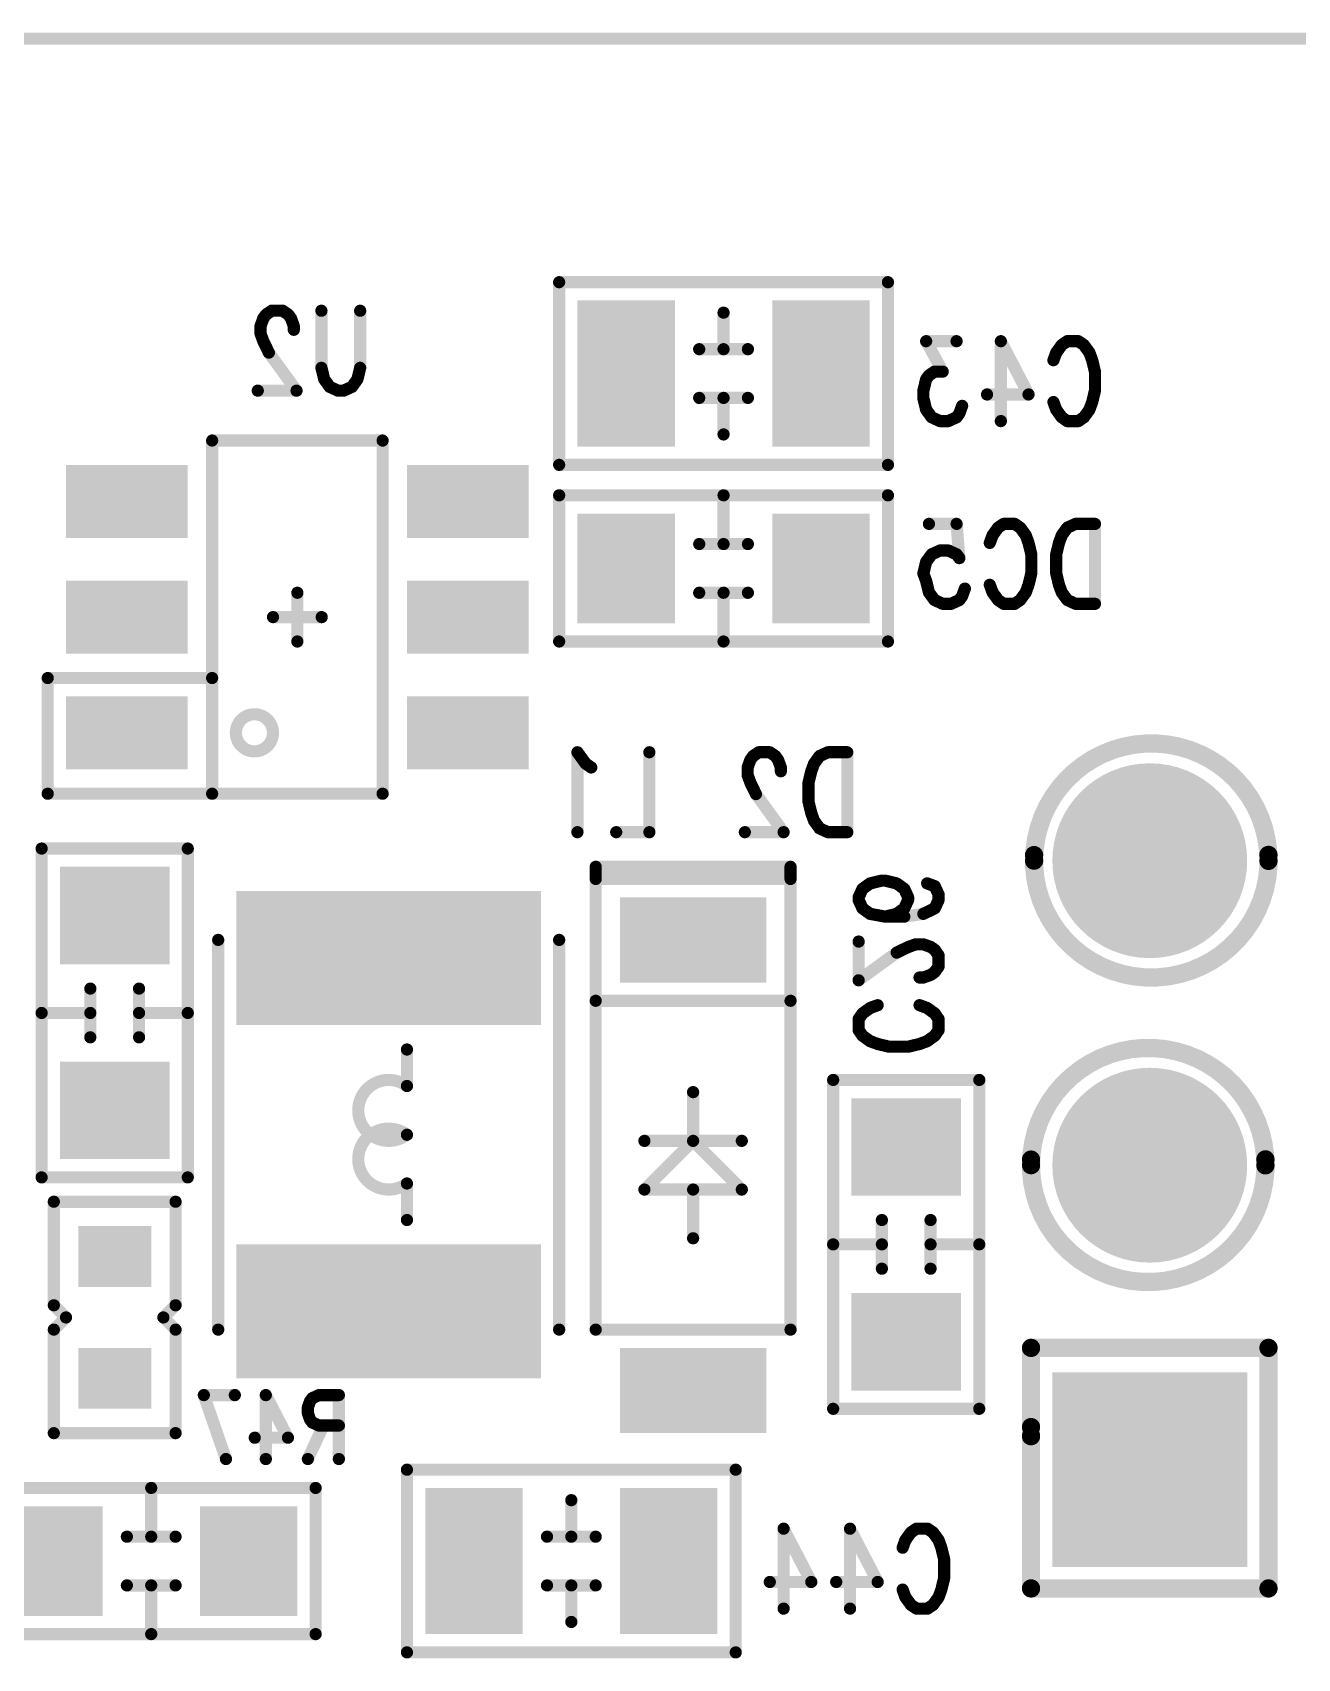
# Model space of a CAD drawing. Extents: x 100 to 126.1, y 98.7 to 170.
# Drawn here: x 109.83 to 120.21, y 156.7 to 170.05 of the extents above; entities that cross this region are included whole.
import ezdxf

# ---------------------------------------------------------------- set-up
doc = ezdxf.new("R2010")
doc.units = 0
doc.layers.get('0').update_dxf_attribs({"linetype": 'CONTINUOUS'})
doc.layers.add('MASK-BOTTOM_PHO', color=5, linetype='CONTINUOUS')
doc.layers.add('SILK-BOTTOM_PHO', color=14, linetype='CONTINUOUS')

# ---------------------------------------------------------------- blocks, each defined once
blk = doc.blocks.new('SQUARE_28')
blk.add_solid([(0.799972, 0.799972), (0.799972, -0.799972), (-0.799972, 0.799972), (-0.799972, -0.799972)])
blk = doc.blocks.new('ROUND_49')
at = {"const_width": 0.799972}
blk.add_lwpolyline([(-0.399986, 0, 1), (0.399986, 0, 1)], format="xyb", close=True, dxfattribs=at)
blk = doc.blocks.new('SQUARE_10')
blk.add_solid([(0.350012, 0.350012), (0.350012, -0.350012), (-0.350012, 0.350012), (-0.350012, -0.350012)])
blk = doc.blocks.new('SQUARE_16')
blk.add_solid([(0.250062, 0.250062), (0.250062, -0.250062), (-0.250062, 0.250062), (-0.250062, -0.250062)])
blk = doc.blocks.new('SQUARE_122')
blk.add_solid([(0.299974, 0.299974), (0.299974, -0.299974), (-0.299974, 0.299974), (-0.299974, -0.299974)])
blk = doc.blocks.new('SQUARE_152')
blk.add_solid([(0.550036, 0.550036), (0.550036, -0.550036), (-0.550036, 0.550036), (-0.550036, -0.550036)])
blk = doc.blocks.new('SQUARE_161')
blk.add_solid([(0.40005, 0.40005), (0.40005, -0.40005), (-0.40005, 0.40005), (-0.40005, -0.40005)])
blk = doc.blocks.new('ROUND_1')
at = {"const_width": 0.050038}
blk.add_lwpolyline([(-0.025018, 0, 1), (0.025018, 0, 1)], format="xyb", close=True, dxfattribs=at)
blk = doc.blocks.new('ROUND_61')
at = {"const_width": 0.075056}
blk.add_lwpolyline([(-0.037528, 0, 1), (0.037528, 0, 1)], format="xyb", close=True, dxfattribs=at)

msp = doc.modelspace()

# ---------------------------------------------------------------- linework, layer by layer
at = {"layer": 'MASK-BOTTOM_PHO'}
for points, const_width in [([(124.000006, 169.999914), (102.00005, 169.999914)], 0.100076), ([(114.70005, 167.450008), (114.70005, 167.049958)], 0.8001), ([(116.299996, 167.450008), (116.299996, 167.049958)], 0.8001), ([(110.400084, 166.200074), (110.79988, 166.200074)], 0.599948), ([(113.199926, 166.200074), (113.599976, 166.200074)], 0.599948), ([(114.70005, 165.699948), (114.70005, 165.600126)], 0.8001), ([(116.299996, 165.699948), (116.299996, 165.600126)], 0.8001), ([(110.400084, 165.250114), (110.79988, 165.250114)], 0.599948), ([(113.199926, 165.250114), (113.599976, 165.250114)], 0.599948), ([(110.400084, 164.2999), (110.79988, 164.2999)], 0.599948), ([(113.199926, 164.2999), (113.599976, 164.2999)], 0.599948), ([(110.450122, 162.80003), (110.549944, 162.80003)], 0.8001), ([(113.450116, 162.450018), (112.050068, 162.450018)], 1.100072), ([(115.000024, 162.599878), (115.499896, 162.599878)], 0.700024), ([(110.450122, 161.200084), (110.549944, 161.200084)], 0.8001), ([(117.050058, 160.90011), (116.949982, 160.90011)], 0.8001), ([(110.549944, 159.999934), (110.450122, 159.999934)], 0.500124), ([(113.450116, 159.5501), (112.050068, 159.5501)], 1.100072), ([(117.050058, 159.29991), (116.949982, 159.29991)], 0.8001), ([(110.549944, 158.999936), (110.450122, 158.999936)], 0.500124), ([(115.000024, 158.900114), (115.499896, 158.900114)], 0.700024), ([(113.450116, 157.699964), (113.450116, 157.299914)], 0.8001), ([(115.050062, 157.699964), (115.050062, 157.299914)], 0.8001), ([(110.000034, 157.450028), (110.000034, 157.550104)], 0.8001), ([(111.59998, 157.450028), (111.59998, 157.550104)], 0.8001)]:
    msp.add_lwpolyline(points, dxfattribs=dict(at, const_width=const_width))
at = {"layer": 'SILK-BOTTOM_PHO'}
for points, const_width in [([(124.000006, 169.999914), (102.00005, 169.999914)], 0.100076), ([(116.849906, 167.999918), (114.149886, 167.999918)], 0.100076), ([(114.149886, 167.999918), (114.149886, 166.500048)], 0.100076), ([(116.849906, 166.500048), (116.849906, 167.999918)], 0.100076), ([(111.788702, 167.76573), (111.743236, 167.734488)], 0.100076), ([(111.879634, 167.76573), (111.788702, 167.76573)], 0.100076), ([(111.9251, 167.734488), (111.879634, 167.76573)], 0.100076), ([(112.197642, 167.296846), (112.197642, 167.76573)], 0.100076), ([(112.515904, 167.76573), (112.515904, 167.296846)], 0.100076), ([(111.720376, 167.703246), (111.69777, 167.640508)], 0.100076), ([(111.69777, 167.640508), (111.69777, 167.578024)], 0.100076), ([(111.743236, 167.734488), (111.720376, 167.703246)], 0.100076), ([(111.947706, 167.703246), (111.9251, 167.734488)], 0.100076), ([(111.970566, 167.640508), (111.947706, 167.703246)], 0.100076), ([(111.970566, 167.609266), (111.970566, 167.640508)], 0.100076), ([(115.499896, 167.450008), (115.499896, 167.749982)], 0.100076), ([(111.69777, 167.578024), (111.720376, 167.51554)], 0.100076), ([(111.720376, 167.51554), (111.765842, 167.421814)], 0.100076), ([(117.413532, 167.51554), (117.163596, 167.51554)], 0.100076), ([(117.163596, 167.51554), (117.299994, 167.265604)], 0.100076), ([(117.77726, 167.51554), (118.00459, 167.078152)], 0.100076), ([(117.77726, 167.51554), (117.77726, 166.859458)], 0.100076), ([(118.277386, 167.484298), (118.322852, 167.51554)], 0.100076), ([(118.322852, 167.51554), (118.41353, 167.51554)], 0.100076), ([(118.41353, 167.51554), (118.458996, 167.484298)], 0.100076), ([(111.765842, 167.421814), (111.993172, 167.109394)], 0.100076), ([(115.299998, 167.450008), (115.700048, 167.450008)], 0.100076), ([(118.20906, 167.35933), (118.23192, 167.421814)], 0.100076), ([(118.23192, 167.421814), (118.277386, 167.484298)], 0.100076), ([(118.458996, 167.484298), (118.504462, 167.421814)], 0.100076), ([(118.504462, 167.421814), (118.527322, 167.35933)], 0.100076), ([(118.527322, 167.35933), (118.549928, 167.265604)], 0.100076), ([(112.220502, 167.20312), (112.197642, 167.296846)], 0.100076), ([(112.515904, 167.296846), (112.493298, 167.20312)], 0.100076), ([(117.186456, 167.234362), (117.163596, 167.20312)], 0.100076), ([(117.231922, 167.265604), (117.186456, 167.234362)], 0.100076), ([(117.299994, 167.265604), (117.231922, 167.265604)], 0.100076), ([(118.549928, 167.265604), (118.549928, 167.109394)], 0.100076), ([(111.993172, 167.109394), (111.67491, 167.109394)], 0.100076), ([(112.265968, 167.140636), (112.220502, 167.20312)], 0.100076), ([(112.33404, 167.109394), (112.265968, 167.140636)], 0.100076), ([(112.379506, 167.109394), (112.33404, 167.109394)], 0.100076), ([(112.447832, 167.140636), (112.379506, 167.109394)], 0.100076), ([(112.493298, 167.20312), (112.447832, 167.140636)], 0.100076), ([(117.163596, 167.20312), (117.14099, 167.109394)], 0.100076), ([(117.14099, 167.109394), (117.14099, 167.04691)], 0.100076), ([(118.549928, 167.109394), (118.527322, 167.015668)], 0.100076), ([(115.299998, 167.049958), (115.700048, 167.049958)], 0.100076), ([(115.499896, 167.049958), (115.499896, 166.749984)], 0.100076), ([(117.14099, 167.04691), (117.163596, 166.953184)], 0.100076), ([(117.436392, 166.921942), (117.458998, 166.984426)], 0.100076), ([(118.00459, 167.078152), (117.663722, 167.078152)], 0.100076), ([(118.23192, 166.953184), (118.20906, 167.015668)], 0.100076), ([(118.527322, 167.015668), (118.504462, 166.953184)], 0.100076), ([(117.163596, 166.953184), (117.209062, 166.8907)], 0.100076), ([(117.209062, 166.8907), (117.277388, 166.859458)], 0.100076), ([(117.277388, 166.859458), (117.34546, 166.859458)], 0.100076), ([(117.34546, 166.859458), (117.413532, 166.8907)], 0.100076), ([(117.413532, 166.8907), (117.436392, 166.921942)], 0.100076), ([(118.277386, 166.8907), (118.23192, 166.953184)], 0.100076), ([(118.322852, 166.859458), (118.277386, 166.8907)], 0.100076), ([(118.41353, 166.859458), (118.322852, 166.859458)], 0.100076), ([(118.458996, 166.8907), (118.41353, 166.859458)], 0.100076), ([(118.504462, 166.953184), (118.458996, 166.8907)], 0.100076), ([(112.700054, 166.699946), (111.300006, 166.699946)], 0.100076), ([(111.300006, 166.699946), (111.300006, 163.800028)], 0.100076), ([(112.700054, 163.800028), (112.700054, 166.699946)], 0.100076), ([(114.149886, 166.500048), (116.849906, 166.500048)], 0.100076), ([(116.849906, 166.250112), (114.149886, 166.250112)], 0.100076), ([(114.149886, 166.250112), (114.149886, 165.049962)], 0.100076), ([(115.499896, 166.250112), (115.499896, 165.850062)], 0.100076), ([(116.849906, 165.049962), (116.849906, 166.250112)], 0.100076), ([(117.186456, 166.01567), (117.413532, 166.01567)], 0.100076), ([(117.413532, 166.01567), (117.436392, 165.734492)], 0.100076), ([(117.686328, 165.85946), (117.709188, 165.921944)], 0.100076), ([(117.709188, 165.921944), (117.754654, 165.984428)], 0.100076), ([(117.754654, 165.984428), (117.80012, 166.01567)], 0.100076), ([(117.80012, 166.01567), (117.890798, 166.01567)], 0.100076), ([(117.890798, 166.01567), (117.936264, 165.984428)], 0.100076), ([(117.936264, 165.984428), (117.98173, 165.921944)], 0.100076), ([(117.98173, 165.921944), (118.00459, 165.85946)], 0.100076), ([(118.277386, 165.921944), (118.254526, 165.85946)], 0.100076), ([(118.322852, 165.984428), (118.277386, 165.921944)], 0.100076), ([(118.390924, 166.01567), (118.322852, 165.984428)], 0.100076), ([(118.549928, 166.01567), (118.390924, 166.01567)], 0.100076), ([(118.549928, 166.01567), (118.549928, 165.359334)], 0.100076), ([(115.299998, 165.850062), (115.700048, 165.850062)], 0.100076), ([(117.209062, 165.765734), (117.163596, 165.70325)], 0.100076), ([(117.277388, 165.796976), (117.209062, 165.765734)], 0.100076), ([(117.34546, 165.796976), (117.277388, 165.796976)], 0.100076), ([(117.413532, 165.765734), (117.34546, 165.796976)], 0.100076), ([(117.436392, 165.734492), (117.413532, 165.765734)], 0.100076), ([(118.00459, 165.85946), (118.027196, 165.765734)], 0.100076), ([(118.027196, 165.765734), (118.027196, 165.60927)], 0.100076), ([(118.254526, 165.85946), (118.23192, 165.765734)], 0.100076), ([(118.23192, 165.765734), (118.23192, 165.60927)], 0.100076), ([(117.163596, 165.70325), (117.14099, 165.60927)], 0.100076), ([(117.14099, 165.60927), (117.163596, 165.546786)], 0.100076), ([(117.163596, 165.546786), (117.186456, 165.45306)], 0.100076), ([(117.709188, 165.45306), (117.686328, 165.515544)], 0.100076), ([(118.00459, 165.515544), (117.98173, 165.45306)], 0.100076), ([(118.027196, 165.60927), (118.00459, 165.515544)], 0.100076), ([(118.23192, 165.60927), (118.254526, 165.515544)], 0.100076), ([(118.254526, 165.515544), (118.277386, 165.45306)], 0.100076), ([(112.00003, 165.049962), (112.00003, 165.450012)], 0.100076), ([(115.299998, 165.450012), (115.700048, 165.450012)], 0.100076), ([(115.499896, 165.049962), (115.499896, 165.450012)], 0.100076), ([(117.186456, 165.45306), (117.231922, 165.390576)], 0.100076), ([(117.231922, 165.390576), (117.299994, 165.359334)], 0.100076), ([(117.299994, 165.359334), (117.368066, 165.359334)], 0.100076), ([(117.368066, 165.359334), (117.436392, 165.390576)], 0.100076), ([(117.436392, 165.390576), (117.458998, 165.421818)], 0.100076), ([(117.458998, 165.421818), (117.481858, 165.484302)], 0.100076), ([(117.754654, 165.390576), (117.709188, 165.45306)], 0.100076), ([(117.80012, 165.359334), (117.754654, 165.390576)], 0.100076), ([(117.890798, 165.359334), (117.80012, 165.359334)], 0.100076), ([(117.936264, 165.390576), (117.890798, 165.359334)], 0.100076), ([(117.98173, 165.45306), (117.936264, 165.390576)], 0.100076), ([(118.277386, 165.45306), (118.322852, 165.390576)], 0.100076), ([(118.322852, 165.390576), (118.390924, 165.359334)], 0.100076), ([(118.390924, 165.359334), (118.549928, 165.359334)], 0.100076), ([(112.199928, 165.250114), (111.799878, 165.250114)], 0.100076), ([(114.149886, 165.049962), (116.849906, 165.049962)], 0.100076), ([(111.300006, 164.749988), (109.949996, 164.749988)], 0.100076), ([(109.949996, 164.749988), (109.949996, 163.800028)], 0.100076), ([(111.300006, 163.800028), (111.300006, 164.749988)], 0.100076), ([(114.368072, 164.046916), (114.3, 164.140642)], 0.100076), ([(114.3, 164.140642), (114.3, 163.484306)], 0.100076), ([(114.413538, 164.015674), (114.368072, 164.046916)], 0.100076), ([(114.890804, 164.140642), (114.890804, 163.484306)], 0.100076), ([(115.720368, 164.078158), (115.697762, 164.015674)], 0.100076), ([(115.743228, 164.1094), (115.720368, 164.078158)], 0.100076), ([(115.788694, 164.140642), (115.743228, 164.1094)], 0.100076), ([(115.879626, 164.140642), (115.788694, 164.140642)], 0.100076), ([(115.925092, 164.1094), (115.879626, 164.140642)], 0.100076), ([(115.947698, 164.078158), (115.925092, 164.1094)], 0.100076), ([(115.970558, 164.015674), (115.947698, 164.078158)], 0.100076), ([(116.2431, 164.046916), (116.220494, 163.984432)], 0.100076), ([(116.288566, 164.1094), (116.2431, 164.046916)], 0.100076), ([(116.356892, 164.140642), (116.288566, 164.1094)], 0.100076), ([(116.515896, 164.140642), (116.356892, 164.140642)], 0.100076), ([(116.515896, 164.140642), (116.515896, 163.484306)], 0.100076), ([(115.697762, 164.015674), (115.697762, 163.95319)], 0.100076), ([(115.697762, 163.95319), (115.720368, 163.890706)], 0.100076), ([(115.720368, 163.890706), (115.765834, 163.79698)], 0.100076), ([(115.970558, 163.984432), (115.970558, 164.015674)], 0.100076), ([(116.220494, 163.984432), (116.197634, 163.890706)], 0.100076), ([(116.197634, 163.890706), (116.197634, 163.734496)], 0.100076), ([(109.949996, 163.800028), (111.300006, 163.800028)], 0.100076), ([(111.300006, 163.800028), (112.700054, 163.800028)], 0.100076), ([(115.765834, 163.79698), (115.993164, 163.484306)], 0.100076), ([(116.197634, 163.734496), (116.220494, 163.640516)], 0.100076), ([(116.220494, 163.640516), (116.2431, 163.578032)], 0.100076), ([(116.2431, 163.578032), (116.288566, 163.515548)], 0.100076), ([(116.288566, 163.515548), (116.356892, 163.484306)], 0.100076), ([(114.890804, 163.484306), (114.618262, 163.484306)], 0.100076), ([(115.993164, 163.484306), (115.674902, 163.484306)], 0.100076), ([(116.356892, 163.484306), (116.515896, 163.484306)], 0.100076), ([(111.100108, 163.34994), (109.899958, 163.34994)], 0.100076), ([(109.899958, 163.34994), (109.899958, 160.64992)], 0.100076), ([(111.100108, 160.64992), (111.100108, 163.34994)], 0.100076), ([(116.05006, 163.20008), (114.450114, 163.20008)], 0.100076), ([(114.450114, 163.20008), (114.450114, 163.100004)], 0.100076), ([(116.05006, 163.100004), (114.450114, 163.100004)], 0.100076), ([(114.450114, 163.100004), (114.450114, 162.100006)], 0.100076), ([(116.05006, 163.100004), (116.05006, 163.20008)], 0.100076), ([(116.05006, 162.100006), (116.05006, 163.100004)], 0.100076), ([(116.609368, 162.94989), (116.64061, 163.018216)], 0.100076), ([(116.64061, 163.018216), (116.703094, 163.063682)], 0.100076), ([(116.703094, 163.063682), (116.79682, 163.086288)], 0.100076), ([(116.79682, 163.086288), (116.828062, 163.086288)], 0.100076), ([(116.828062, 163.086288), (116.921788, 163.063682)], 0.100076), ([(116.921788, 163.063682), (116.984272, 163.018216)], 0.100076), ([(116.984272, 163.018216), (117.015514, 162.94989)], 0.100076), ([(117.171978, 163.063682), (117.234462, 163.040822)], 0.100076), ([(117.234462, 163.040822), (117.265704, 162.97275)], 0.100076), ([(117.265704, 162.97275), (117.265704, 162.927284)], 0.100076), ([(116.609368, 162.927284), (116.609368, 162.94989)], 0.100076), ([(116.64061, 162.859212), (116.609368, 162.927284)], 0.100076), ([(116.703094, 162.813746), (116.64061, 162.859212)], 0.100076), ([(116.984272, 162.859212), (116.921788, 162.813746)], 0.100076), ([(117.015514, 162.927284), (116.984272, 162.859212)], 0.100076), ([(117.015514, 162.94989), (117.015514, 162.927284)], 0.100076), ([(117.234462, 162.859212), (117.140736, 162.813746)], 0.100076), ([(117.265704, 162.927284), (117.234462, 162.859212)], 0.100076), ([(116.828062, 162.790886), (116.703094, 162.813746)], 0.100076), ([(116.921788, 162.813746), (116.828062, 162.790886)], 0.100076), ([(116.984272, 162.790886), (116.828062, 162.790886)], 0.100076), ([(117.140736, 162.813746), (116.984272, 162.790886)], 0.100076), ([(111.350044, 162.599878), (111.350044, 159.399986)], 0.100076), ([(114.149886, 159.399986), (114.149886, 162.599878)], 0.100076), ([(116.609368, 162.268154), (116.609368, 162.586416)], 0.100076), ([(117.078252, 162.563556), (117.015514, 162.54095)], 0.100076), ([(117.140736, 162.563556), (117.078252, 162.563556)], 0.100076), ([(117.20322, 162.54095), (117.140736, 162.563556)], 0.100076), ([(116.921788, 162.495484), (116.609368, 162.268154)], 0.100076), ([(117.015514, 162.54095), (116.921788, 162.495484)], 0.100076), ([(117.234462, 162.51809), (117.20322, 162.54095)], 0.100076), ([(117.265704, 162.472624), (117.234462, 162.51809)], 0.100076), ([(117.265704, 162.381692), (117.265704, 162.472624)], 0.100076), ([(117.109494, 162.291014), (117.140736, 162.291014)], 0.100076), ([(117.140736, 162.291014), (117.20322, 162.31362)], 0.100076), ([(117.20322, 162.31362), (117.234462, 162.33648)], 0.100076), ([(117.234462, 162.33648), (117.265704, 162.381692)], 0.100076), ([(110.300008, 161.800032), (110.300008, 162.200082)], 0.100076), ([(110.700058, 161.800032), (110.700058, 162.200082)], 0.100076), ([(116.05006, 162.100006), (114.450114, 162.100006)], 0.100076), ([(114.450114, 162.100006), (114.450114, 159.399986)], 0.100076), ([(116.05006, 159.399986), (116.05006, 162.100006)], 0.100076), ([(116.64061, 161.995358), (116.703094, 162.040824)], 0.100076), ([(116.703094, 162.040824), (116.765578, 162.063684)], 0.100076), ([(117.109494, 162.063684), (117.171978, 162.040824)], 0.100076), ([(117.171978, 162.040824), (117.234462, 161.995358)], 0.100076), ([(109.899958, 161.99993), (110.300008, 161.99993)], 0.100076), ([(111.100108, 161.99993), (110.700058, 161.99993)], 0.100076), ([(116.609368, 161.949892), (116.64061, 161.995358)], 0.100076), ([(116.609368, 161.859214), (116.609368, 161.949892)], 0.100076), ([(117.234462, 161.995358), (117.265704, 161.949892)], 0.100076), ([(117.265704, 161.949892), (117.265704, 161.859214)], 0.100076), ([(116.64061, 161.813748), (116.609368, 161.859214)], 0.100076), ([(116.703094, 161.768282), (116.64061, 161.813748)], 0.100076), ([(116.765578, 161.745422), (116.703094, 161.768282)], 0.100076), ([(117.171978, 161.768282), (117.109494, 161.745422)], 0.100076), ([(117.234462, 161.813748), (117.171978, 161.768282)], 0.100076), ([(117.265704, 161.859214), (117.234462, 161.813748)], 0.100076), ([(112.899952, 161.399982), (112.899952, 161.699956)], 0.100076), ([(116.859304, 161.722816), (116.765578, 161.745422)], 0.100076), ([(117.015514, 161.722816), (116.859304, 161.722816)], 0.100076), ([(117.109494, 161.745422), (117.015514, 161.722816)], 0.100076), ([(116.400072, 161.45002), (116.400072, 158.75)], 0.100076), ([(117.599968, 161.45002), (116.400072, 161.45002)], 0.100076), ([(117.599968, 158.75), (117.599968, 161.45002)], 0.100076), ([(115.24996, 160.949894), (115.24996, 161.349944)], 0.100076), ([(115.65001, 160.949894), (114.84991, 160.949894)], 0.100076), ([(114.84991, 160.550098), (115.24996, 160.949894)], 0.100076), ([(115.24996, 160.949894), (115.65001, 160.550098)], 0.100076), ([(109.899958, 160.64992), (111.100108, 160.64992)], 0.100076), ([(112.899952, 160.599882), (112.899952, 160.299908)], 0.100076), ([(110.000034, 160.450022), (111.000032, 160.450022)], 0.100076), ([(110.000034, 159.599884), (110.000034, 160.450022)], 0.100076), ([(111.000032, 160.450022), (111.000032, 159.599884)], 0.100076), ([(115.65001, 160.550098), (114.84991, 160.550098)], 0.100076), ([(115.24996, 160.550098), (115.24996, 160.150048)], 0.100076), ([(116.800122, 160.299908), (116.800122, 159.900112)], 0.100076), ([(117.199918, 160.299908), (117.199918, 159.900112)], 0.100076), ([(116.400072, 160.10001), (116.800122, 160.10001)], 0.100076), ([(117.599968, 160.10001), (117.199918, 160.10001)], 0.100076), ([(110.10011, 159.500062), (110.000034, 159.599884)], 0.100076), ([(110.000034, 159.399986), (110.10011, 159.500062)], 0.100076), ([(111.000032, 159.599884), (110.899956, 159.500062)], 0.100076), ([(110.899956, 159.500062), (111.000032, 159.399986)], 0.100076), ([(110.000034, 158.550102), (110.000034, 159.399986)], 0.100076), ([(111.000032, 159.399986), (111.000032, 158.550102)], 0.100076), ([(114.450114, 159.399986), (116.05006, 159.399986)], 0.100076), ([(119.975122, 159.250126), (118.02491, 159.250126)], 0.150114), ([(118.02491, 159.250126), (118.02491, 158.524956)], 0.150114), ([(119.975122, 157.275022), (119.975122, 159.250126)], 0.150114), ([(111.231934, 158.862522), (111.413544, 158.337504)], 0.100076), ([(111.486442, 158.862522), (111.231934, 158.862522)], 0.100076), ([(111.74095, 158.862522), (111.922814, 158.51251)], 0.100076), ([(111.74095, 158.862522), (111.74095, 158.337504)], 0.100076), ([(112.122712, 158.837376), (112.104424, 158.812484)], 0.100076), ([(112.177322, 158.862522), (112.122712, 158.837376)], 0.100076), ([(112.340898, 158.862522), (112.177322, 158.862522)], 0.100076), ([(112.340898, 158.862522), (112.340898, 158.337504)], 0.100076), ([(112.104424, 158.812484), (112.08639, 158.762446)], 0.100076), ([(112.08639, 158.762446), (112.08639, 158.712408)], 0.100076), ([(112.08639, 158.712408), (112.104424, 158.662624)], 0.100076), ([(116.400072, 158.75), (117.599968, 158.75)], 0.100076), ([(111.000032, 158.550102), (110.000034, 158.550102)], 0.100076), ([(112.213644, 158.612586), (112.08639, 158.337504)], 0.100076), ([(112.104424, 158.662624), (112.122712, 158.637478)], 0.100076), ([(112.122712, 158.637478), (112.177322, 158.612586)], 0.100076), ([(112.177322, 158.612586), (112.340898, 158.612586)], 0.100076), ([(118.02491, 158.599886), (118.02491, 157.275022)], 0.150114), ([(111.922814, 158.51251), (111.650018, 158.51251)], 0.100076), ([(115.599972, 158.249874), (112.899952, 158.249874)], 0.100076), ([(112.899952, 158.249874), (112.899952, 156.750004)], 0.100076), ([(115.599972, 156.750004), (115.599972, 158.249874)], 0.100076), ([(112.14989, 158.100014), (109.450124, 158.100014)], 0.100076), ([(110.79988, 158.100014), (110.79988, 157.699964)], 0.100076), ([(112.14989, 156.900118), (112.14989, 158.100014)], 0.100076), ([(114.249962, 157.699964), (114.249962, 157.999938)], 0.100076), ([(115.993164, 157.76575), (116.220494, 157.328108)], 0.100076), ([(115.993164, 157.76575), (115.993164, 157.109414)], 0.100076), ([(116.538756, 157.76575), (116.765832, 157.328108)], 0.100076), ([(116.538756, 157.76575), (116.538756, 157.109414)], 0.100076), ([(117.038628, 157.734254), (117.084094, 157.76575)], 0.100076), ([(117.084094, 157.76575), (117.175026, 157.76575)], 0.100076), ([(117.175026, 157.76575), (117.220492, 157.734254)], 0.100076), ([(111.000032, 157.699964), (110.599982, 157.699964)], 0.100076), ([(114.050064, 157.699964), (114.450114, 157.699964)], 0.100076), ([(116.970556, 157.609286), (116.993162, 157.67177)], 0.100076), ([(116.993162, 157.67177), (117.038628, 157.734254)], 0.100076), ([(117.220492, 157.734254), (117.265958, 157.67177)], 0.100076), ([(117.265958, 157.67177), (117.288564, 157.609286)], 0.100076), ([(117.288564, 157.609286), (117.311424, 157.51556)], 0.100076), ([(117.311424, 157.51556), (117.311424, 157.35935)], 0.100076), ([(117.311424, 157.35935), (117.288564, 157.265624)], 0.100076), ([(111.000032, 157.299914), (110.599982, 157.299914)], 0.100076), ([(110.79988, 156.900118), (110.79988, 157.299914)], 0.100076), ([(114.050064, 157.299914), (114.450114, 157.299914)], 0.100076), ([(114.249962, 157.299914), (114.249962, 156.99994)], 0.100076), ([(116.220494, 157.328108), (115.879626, 157.328108)], 0.100076), ([(116.765832, 157.328108), (116.424964, 157.328108)], 0.100076), ([(116.993162, 157.20314), (116.970556, 157.265624)], 0.100076), ([(117.288564, 157.265624), (117.265958, 157.20314)], 0.100076), ([(118.02491, 157.275022), (119.975122, 157.275022)], 0.150114), ([(117.038628, 157.140656), (116.993162, 157.20314)], 0.100076), ([(117.084094, 157.109414), (117.038628, 157.140656)], 0.100076), ([(117.175026, 157.109414), (117.084094, 157.109414)], 0.100076), ([(117.220492, 157.140656), (117.175026, 157.109414)], 0.100076), ([(117.265958, 157.20314), (117.220492, 157.140656)], 0.100076), ([(109.450124, 156.900118), (112.14989, 156.900118)], 0.100076), ([(112.899952, 156.750004), (115.599972, 156.750004)], 0.100076)]:
    msp.add_lwpolyline(points, dxfattribs=dict(at, const_width=const_width))
at = {"layer": 'SILK-BOTTOM_PHO', "const_width": 0.100076}
msp.add_lwpolyline([(111.495078, 164.300154, 1), (111.799878, 164.300154, 1)], format="xyb", close=True, dxfattribs=at)
at = {"layer": 'SILK-BOTTOM_PHO'}
for points, const_width in [([(119.975122, 163.248848, 1.000924), (118.050056, 163.250626)], 0.150114), ([(118.050056, 163.296092, 1.0455753), (119.974868, 163.297616)], 0.150114), ([(119.949976, 160.74898, 1.000792), (118.02491, 160.750504)], 0.150114), ([(112.899698, 161.400236, 1.9987143), (112.900206, 161.000186)], 0.100076), ([(112.900206, 160.999932, 1.9987143), (112.899698, 160.599882)], 0.100076), ([(118.02491, 160.79597, 1.0454509), (119.949976, 160.797748)], 0.150114)]:
    msp.add_lwpolyline(points, format="xyb", dxfattribs=dict(at, const_width=const_width))

# ---------------------------------------------------------------- block references
at = {"layer": 'MASK-BOTTOM_PHO'}
for name, p in [('SQUARE_161', (114.70005, 167.450008)), ('SQUARE_161', (116.299996, 167.450008)), ('SQUARE_161', (114.70005, 167.049958)), ('SQUARE_161', (116.299996, 167.049958)), ('SQUARE_122', (110.400084, 166.200074)), ('SQUARE_122', (110.79988, 166.200074)), ('SQUARE_122', (113.199926, 166.200074)), ('SQUARE_122', (113.599976, 166.200074)), ('SQUARE_161', (114.70005, 165.699948)), ('SQUARE_161', (116.299996, 165.699948)), ('SQUARE_161', (114.70005, 165.600126)), ('SQUARE_161', (116.299996, 165.600126)), ('SQUARE_122', (110.400084, 165.250114)), ('SQUARE_122', (110.79988, 165.250114)), ('SQUARE_122', (113.199926, 165.250114)), ('SQUARE_122', (113.599976, 165.250114)), ('SQUARE_122', (110.400084, 164.2999)), ('SQUARE_122', (110.79988, 164.2999)), ('SQUARE_122', (113.199926, 164.2999)), ('SQUARE_122', (113.599976, 164.2999)), ('ROUND_49', (119.000016, 163.250118)), ('SQUARE_161', (110.450122, 162.80003)), ('SQUARE_161', (110.549944, 162.80003)), ('SQUARE_152', (112.050068, 162.450018)), ('SQUARE_152', (113.450116, 162.450018)), ('SQUARE_10', (115.000024, 162.599878)), ('SQUARE_10', (115.499896, 162.599878)), ('SQUARE_161', (110.450122, 161.200084)), ('SQUARE_161', (110.549944, 161.200084)), ('ROUND_49', (119.000016, 160.749996)), ('SQUARE_161', (116.949982, 160.90011)), ('SQUARE_161', (117.050058, 160.90011)), ('SQUARE_16', (110.450122, 159.999934)), ('SQUARE_16', (110.549944, 159.999934)), ('SQUARE_152', (112.050068, 159.5501)), ('SQUARE_152', (113.450116, 159.5501)), ('SQUARE_161', (116.949982, 159.29991)), ('SQUARE_161', (117.050058, 159.29991)), ('SQUARE_16', (110.450122, 158.999936)), ('SQUARE_16', (110.549944, 158.999936)), ('SQUARE_10', (115.000024, 158.900114)), ('SQUARE_10', (115.499896, 158.900114)), ('SQUARE_28', (119.000016, 158.249874)), ('SQUARE_161', (113.450116, 157.699964)), ('SQUARE_161', (115.050062, 157.699964)), ('SQUARE_161', (110.000034, 157.550104)), ('SQUARE_161', (111.59998, 157.550104)), ('SQUARE_161', (110.000034, 157.450028)), ('SQUARE_161', (111.59998, 157.450028)), ('SQUARE_161', (113.450116, 157.299914)), ('SQUARE_161', (115.050062, 157.299914))]:
    msp.add_blockref(name, p, dxfattribs=at)
at = {"layer": 'SILK-BOTTOM_PHO'}
for name, p in [('ROUND_1', (114.149886, 167.999918)), ('ROUND_1', (116.849906, 167.999918)), ('ROUND_1', (111.788702, 167.76573)), ('ROUND_1', (111.879634, 167.76573)), ('ROUND_1', (112.197642, 167.76573)), ('ROUND_1', (112.515904, 167.76573)), ('ROUND_1', (111.69777, 167.640508)), ('ROUND_1', (111.720376, 167.703246)), ('ROUND_1', (111.743236, 167.734488)), ('ROUND_1', (111.9251, 167.734488)), ('ROUND_1', (111.947706, 167.703246)), ('ROUND_1', (111.970566, 167.640508)), ('ROUND_1', (115.499896, 167.749982)), ('ROUND_1', (111.69777, 167.578024)), ('ROUND_1', (111.720376, 167.51554)), ('ROUND_1', (111.970566, 167.609266)), ('ROUND_1', (117.163596, 167.51554)), ('ROUND_1', (117.413532, 167.51554)), ('ROUND_1', (117.77726, 167.51554)), ('ROUND_1', (117.77726, 167.51554)), ('ROUND_1', (118.322852, 167.51554)), ('ROUND_1', (118.41353, 167.51554)), ('ROUND_1', (111.765842, 167.421814)), ('ROUND_1', (115.299998, 167.450008)), ('ROUND_1', (115.499896, 167.450008)), ('ROUND_1', (115.700048, 167.450008)), ('ROUND_1', (118.20906, 167.35933)), ('ROUND_1', (118.23192, 167.421814)), ('ROUND_1', (118.277386, 167.484298)), ('ROUND_1', (118.458996, 167.484298)), ('ROUND_1', (118.504462, 167.421814)), ('ROUND_1', (118.527322, 167.35933)), ('ROUND_1', (112.197642, 167.296846)), ('ROUND_1', (112.515904, 167.296846)), ('ROUND_1', (117.186456, 167.234362)), ('ROUND_1', (117.231922, 167.265604)), ('ROUND_1', (117.299994, 167.265604)), ('ROUND_1', (118.549928, 167.265604)), ('ROUND_1', (111.67491, 167.109394)), ('ROUND_1', (111.993172, 167.109394)), ('ROUND_1', (112.220502, 167.20312)), ('ROUND_1', (112.265968, 167.140636)), ('ROUND_1', (112.33404, 167.109394)), ('ROUND_1', (112.379506, 167.109394)), ('ROUND_1', (112.447832, 167.140636)), ('ROUND_1', (112.493298, 167.20312)), ('ROUND_1', (117.14099, 167.109394)), ('ROUND_1', (117.163596, 167.20312)), ('ROUND_1', (118.549928, 167.109394)), ('ROUND_1', (115.299998, 167.049958)), ('ROUND_1', (115.499896, 167.049958)), ('ROUND_1', (115.700048, 167.049958)), ('ROUND_1', (117.14099, 167.04691)), ('ROUND_1', (117.458998, 166.984426)), ('ROUND_1', (117.663722, 167.078152)), ('ROUND_1', (118.00459, 167.078152)), ('ROUND_1', (118.20906, 167.015668)), ('ROUND_1', (118.527322, 167.015668)), ('ROUND_1', (117.163596, 166.953184)), ('ROUND_1', (117.209062, 166.8907)), ('ROUND_1', (117.277388, 166.859458)), ('ROUND_1', (117.34546, 166.859458)), ('ROUND_1', (117.413532, 166.8907)), ('ROUND_1', (117.436392, 166.921942)), ('ROUND_1', (117.77726, 166.859458)), ('ROUND_1', (118.23192, 166.953184)), ('ROUND_1', (118.277386, 166.8907)), ('ROUND_1', (118.322852, 166.859458)), ('ROUND_1', (118.41353, 166.859458)), ('ROUND_1', (118.458996, 166.8907)), ('ROUND_1', (118.504462, 166.953184)), ('ROUND_1', (111.300006, 166.699946)), ('ROUND_1', (112.700054, 166.699946)), ('ROUND_1', (115.499896, 166.749984)), ('ROUND_1', (114.149886, 166.500048)), ('ROUND_1', (114.149886, 166.500048)), ('ROUND_1', (116.849906, 166.500048)), ('ROUND_1', (114.149886, 166.250112)), ('ROUND_1', (115.499896, 166.250112)), ('ROUND_1', (116.849906, 166.250112)), ('ROUND_1', (117.186456, 166.01567)), ('ROUND_1', (117.413532, 166.01567)), ('ROUND_1', (117.709188, 165.921944)), ('ROUND_1', (117.754654, 165.984428)), ('ROUND_1', (117.80012, 166.01567)), ('ROUND_1', (117.890798, 166.01567)), ('ROUND_1', (117.936264, 165.984428)), ('ROUND_1', (117.98173, 165.921944)), ('ROUND_1', (118.277386, 165.921944)), ('ROUND_1', (118.322852, 165.984428)), ('ROUND_1', (118.390924, 166.01567)), ('ROUND_1', (118.549928, 166.01567)), ('ROUND_1', (118.549928, 166.01567)), ('ROUND_1', (115.299998, 165.850062)), ('ROUND_1', (115.499896, 165.850062)), ('ROUND_1', (115.700048, 165.850062)), ('ROUND_1', (117.209062, 165.765734)), ('ROUND_1', (117.277388, 165.796976)), ('ROUND_1', (117.34546, 165.796976)), ('ROUND_1', (117.413532, 165.765734)), ('ROUND_1', (117.686328, 165.85946)), ('ROUND_1', (118.00459, 165.85946)), ('ROUND_1', (118.027196, 165.765734)), ('ROUND_1', (118.23192, 165.765734)), ('ROUND_1', (118.254526, 165.85946)), ('ROUND_1', (117.163596, 165.70325)), ('ROUND_1', (117.436392, 165.734492)), ('ROUND_1', (117.14099, 165.60927)), ('ROUND_1', (117.163596, 165.546786)), ('ROUND_1', (117.686328, 165.515544)), ('ROUND_1', (118.00459, 165.515544)), ('ROUND_1', (118.027196, 165.60927)), ('ROUND_1', (118.23192, 165.60927)), ('ROUND_1', (118.254526, 165.515544)), ('ROUND_1', (112.00003, 165.450012)), ('ROUND_1', (115.299998, 165.450012)), ('ROUND_1', (115.499896, 165.450012)), ('ROUND_1', (115.700048, 165.450012)), ('ROUND_1', (117.186456, 165.45306)), ('ROUND_1', (117.231922, 165.390576)), ('ROUND_1', (117.299994, 165.359334)), ('ROUND_1', (117.368066, 165.359334)), ('ROUND_1', (117.436392, 165.390576)), ('ROUND_1', (117.458998, 165.421818)), ('ROUND_1', (117.481858, 165.484302)), ('ROUND_1', (117.709188, 165.45306)), ('ROUND_1', (117.754654, 165.390576)), ('ROUND_1', (117.80012, 165.359334)), ('ROUND_1', (117.890798, 165.359334)), ('ROUND_1', (117.936264, 165.390576)), ('ROUND_1', (117.98173, 165.45306)), ('ROUND_1', (118.277386, 165.45306)), ('ROUND_1', (118.322852, 165.390576)), ('ROUND_1', (118.390924, 165.359334)), ('ROUND_1', (118.549928, 165.359334)), ('ROUND_1', (118.549928, 165.359334)), ('ROUND_1', (111.799878, 165.250114)), ('ROUND_1', (112.199928, 165.250114)), ('ROUND_1', (112.00003, 165.049962)), ('ROUND_1', (114.149886, 165.049962)), ('ROUND_1', (114.149886, 165.049962)), ('ROUND_1', (115.499896, 165.049962)), ('ROUND_1', (116.849906, 165.049962)), ('ROUND_1', (109.949996, 164.749988)), ('ROUND_1', (111.300006, 164.749988)), ('ROUND_1', (114.3, 164.140642)), ('ROUND_1', (114.368072, 164.046916)), ('ROUND_1', (114.890804, 164.140642)), ('ROUND_1', (115.720368, 164.078158)), ('ROUND_1', (115.743228, 164.1094)), ('ROUND_1', (115.788694, 164.140642)), ('ROUND_1', (115.879626, 164.140642)), ('ROUND_1', (115.925092, 164.1094)), ('ROUND_1', (115.947698, 164.078158)), ('ROUND_1', (116.2431, 164.046916)), ('ROUND_1', (116.288566, 164.1094)), ('ROUND_1', (116.356892, 164.140642)), ('ROUND_1', (116.515896, 164.140642)), ('ROUND_1', (116.515896, 164.140642)), ('ROUND_1', (114.413538, 164.015674)), ('ROUND_1', (115.697762, 164.015674)), ('ROUND_1', (115.697762, 163.95319)), ('ROUND_1', (115.720368, 163.890706)), ('ROUND_1', (115.970558, 164.015674)), ('ROUND_1', (115.970558, 163.984432)), ('ROUND_1', (116.197634, 163.890706)), ('ROUND_1', (116.220494, 163.984432)), ('ROUND_1', (109.949996, 163.800028)), ('ROUND_1', (111.300006, 163.800028)), ('ROUND_1', (111.300006, 163.800028)), ('ROUND_1', (111.300006, 163.800028)), ('ROUND_1', (112.700054, 163.800028)), ('ROUND_1', (115.765834, 163.79698)), ('ROUND_1', (116.197634, 163.734496)), ('ROUND_1', (116.220494, 163.640516)), ('ROUND_1', (116.2431, 163.578032)), ('ROUND_1', (116.288566, 163.515548)), ('ROUND_1', (114.3, 163.484306)), ('ROUND_1', (114.618262, 163.484306)), ('ROUND_1', (114.890804, 163.484306)), ('ROUND_1', (115.674902, 163.484306)), ('ROUND_1', (115.993164, 163.484306)), ('ROUND_1', (116.356892, 163.484306)), ('ROUND_1', (116.515896, 163.484306)), ('ROUND_1', (116.515896, 163.484306)), ('ROUND_1', (109.899958, 163.34994)), ('ROUND_1', (111.100108, 163.34994)), ('ROUND_61', (118.050056, 163.296092)), ('ROUND_61', (118.050056, 163.250626)), ('ROUND_61', (119.974868, 163.297616)), ('ROUND_61', (119.975122, 163.248848)), ('ROUND_1', (114.450114, 163.20008)), ('ROUND_1', (114.450114, 163.100004)), ('ROUND_1', (114.450114, 163.100004)), ('ROUND_1', (116.05006, 163.20008)), ('ROUND_1', (116.05006, 163.100004)), ('ROUND_1', (116.05006, 163.100004)), ('ROUND_1', (116.64061, 163.018216)), ('ROUND_1', (116.703094, 163.063682)), ('ROUND_1', (116.79682, 163.086288)), ('ROUND_1', (116.828062, 163.086288)), ('ROUND_1', (116.921788, 163.063682)), ('ROUND_1', (116.984272, 163.018216)), ('ROUND_1', (117.171978, 163.063682)), ('ROUND_1', (117.234462, 163.040822)), ('ROUND_1', (117.265704, 162.97275)), ('ROUND_1', (116.609368, 162.94989)), ('ROUND_1', (116.609368, 162.927284)), ('ROUND_1', (116.64061, 162.859212)), ('ROUND_1', (116.984272, 162.859212)), ('ROUND_1', (117.015514, 162.94989)), ('ROUND_1', (117.015514, 162.927284)), ('ROUND_1', (117.234462, 162.859212)), ('ROUND_1', (117.265704, 162.927284)), ('ROUND_1', (116.703094, 162.813746)), ('ROUND_1', (116.828062, 162.790886)), ('ROUND_1', (116.828062, 162.790886)), ('ROUND_1', (116.921788, 162.813746)), ('ROUND_1', (116.984272, 162.790886)), ('ROUND_1', (117.140736, 162.813746)), ('ROUND_1', (111.350044, 162.599878)), ('ROUND_1', (114.149886, 162.599878)), ('ROUND_1', (116.609368, 162.586416)), ('ROUND_1', (117.078252, 162.563556)), ('ROUND_1', (117.078252, 162.563556)), ('ROUND_1', (117.140736, 162.563556)), ('ROUND_1', (116.921788, 162.495484)), ('ROUND_1', (117.015514, 162.54095)), ('ROUND_1', (117.20322, 162.54095)), ('ROUND_1', (117.234462, 162.51809)), ('ROUND_1', (117.265704, 162.472624)), ('ROUND_1', (117.109494, 162.291014)), ('ROUND_1', (117.140736, 162.291014)), ('ROUND_1', (117.20322, 162.31362)), ('ROUND_1', (117.234462, 162.33648)), ('ROUND_1', (117.265704, 162.381692)), ('ROUND_1', (110.300008, 162.200082)), ('ROUND_1', (110.700058, 162.200082)), ('ROUND_1', (116.609368, 162.268154)), ('ROUND_1', (114.450114, 162.100006)), ('ROUND_1', (114.450114, 162.100006)), ('ROUND_1', (116.05006, 162.100006)), ('ROUND_1', (116.05006, 162.100006)), ('ROUND_1', (116.703094, 162.040824)), ('ROUND_1', (116.765578, 162.063684)), ('ROUND_1', (117.109494, 162.063684)), ('ROUND_1', (117.171978, 162.040824)), ('ROUND_1', (109.899958, 161.99993)), ('ROUND_1', (110.300008, 161.99993)), ('ROUND_1', (110.700058, 161.99993)), ('ROUND_1', (111.100108, 161.99993)), ('ROUND_1', (116.609368, 161.949892)), ('ROUND_1', (116.64061, 161.995358)), ('ROUND_1', (117.234462, 161.995358)), ('ROUND_1', (117.265704, 161.949892)), ('ROUND_1', (110.300008, 161.800032)), ('ROUND_1', (110.700058, 161.800032)), ('ROUND_1', (116.609368, 161.859214)), ('ROUND_1', (116.64061, 161.813748)), ('ROUND_1', (116.703094, 161.768282)), ('ROUND_1', (117.171978, 161.768282)), ('ROUND_1', (117.234462, 161.813748)), ('ROUND_1', (117.265704, 161.859214)), ('ROUND_1', (112.899952, 161.699956)), ('ROUND_1', (116.765578, 161.745422)), ('ROUND_1', (116.859304, 161.722816)), ('ROUND_1', (117.015514, 161.722816)), ('ROUND_1', (117.109494, 161.745422)), ('ROUND_1', (112.899698, 161.400236)), ('ROUND_1', (112.899952, 161.399982)), ('ROUND_1', (116.400072, 161.45002)), ('ROUND_1', (116.400072, 161.45002)), ('ROUND_1', (117.599968, 161.45002)), ('ROUND_1', (115.24996, 161.349944)), ('ROUND_1', (112.900206, 161.000186)), ('ROUND_1', (112.900206, 160.999932)), ('ROUND_1', (114.84991, 160.949894)), ('ROUND_1', (115.24996, 160.949894)), ('ROUND_1', (115.24996, 160.949894)), ('ROUND_1', (115.65001, 160.949894)), ('ROUND_61', (118.02491, 160.79597)), ('ROUND_61', (119.949976, 160.797748)), ('ROUND_61', (118.02491, 160.750504)), ('ROUND_61', (119.949976, 160.74898)), ('ROUND_1', (109.899958, 160.64992)), ('ROUND_1', (111.100108, 160.64992)), ('ROUND_1', (111.100108, 160.64992)), ('ROUND_1', (112.899698, 160.599882)), ('ROUND_1', (112.899952, 160.599882)), ('ROUND_1', (110.000034, 160.450022)), ('ROUND_1', (110.000034, 160.450022)), ('ROUND_1', (111.000032, 160.450022)), ('ROUND_1', (114.84991, 160.550098)), ('ROUND_1', (115.24996, 160.550098)), ('ROUND_1', (115.65001, 160.550098)), ('ROUND_1', (115.65001, 160.550098)), ('ROUND_1', (112.899952, 160.299908)), ('ROUND_1', (116.800122, 160.299908)), ('ROUND_1', (117.199918, 160.299908)), ('ROUND_1', (115.24996, 160.150048)), ('ROUND_1', (116.400072, 160.10001)), ('ROUND_1', (116.800122, 160.10001)), ('ROUND_1', (117.199918, 160.10001)), ('ROUND_1', (117.599968, 160.10001)), ('ROUND_1', (116.800122, 159.900112)), ('ROUND_1', (117.199918, 159.900112)), ('ROUND_1', (110.000034, 159.599884)), ('ROUND_1', (110.10011, 159.500062)), ('ROUND_1', (110.899956, 159.500062)), ('ROUND_1', (111.000032, 159.599884)), ('ROUND_1', (110.000034, 159.399986)), ('ROUND_1', (111.000032, 159.399986)), ('ROUND_1', (111.350044, 159.399986)), ('ROUND_1', (114.149886, 159.399986)), ('ROUND_1', (114.450114, 159.399986)), ('ROUND_1', (116.05006, 159.399986)), ('ROUND_1', (116.05006, 159.399986)), ('ROUND_61', (118.02491, 159.250126)), ('ROUND_61', (119.975122, 159.250126)), ('ROUND_1', (111.231934, 158.862522)), ('ROUND_1', (111.231934, 158.862522)), ('ROUND_1', (111.486442, 158.862522)), ('ROUND_1', (111.74095, 158.862522)), ('ROUND_1', (111.74095, 158.862522)), ('ROUND_1', (112.122712, 158.837376)), ('ROUND_1', (112.177322, 158.862522)), ('ROUND_1', (112.340898, 158.862522)), ('ROUND_1', (112.340898, 158.862522)), ('ROUND_1', (112.08639, 158.762446)), ('ROUND_1', (112.08639, 158.712408)), ('ROUND_1', (112.104424, 158.812484)), ('ROUND_1', (116.400072, 158.75)), ('ROUND_1', (117.599968, 158.75)), ('ROUND_1', (110.000034, 158.550102)), ('ROUND_1', (111.000032, 158.550102)), ('ROUND_1', (112.104424, 158.662624)), ('ROUND_1', (112.122712, 158.637478)), ('ROUND_1', (112.177322, 158.612586)), ('ROUND_1', (112.213644, 158.612586)), ('ROUND_1', (112.340898, 158.612586)), ('ROUND_61', (118.02491, 158.599886)), ('ROUND_61', (118.02491, 158.524956)), ('ROUND_1', (111.650018, 158.51251)), ('ROUND_1', (111.922814, 158.51251)), ('ROUND_1', (111.413544, 158.337504)), ('ROUND_1', (111.74095, 158.337504)), ('ROUND_1', (112.08639, 158.337504)), ('ROUND_1', (112.340898, 158.337504)), ('ROUND_1', (112.899952, 158.249874)), ('ROUND_1', (115.599972, 158.249874)), ('ROUND_1', (110.79988, 158.100014)), ('ROUND_1', (112.14989, 158.100014)), ('ROUND_1', (112.14989, 158.100014)), ('ROUND_1', (114.249962, 157.999938)), ('ROUND_1', (115.993164, 157.76575)), ('ROUND_1', (115.993164, 157.76575)), ('ROUND_1', (116.538756, 157.76575)), ('ROUND_1', (116.538756, 157.76575)), ('ROUND_1', (117.084094, 157.76575)), ('ROUND_1', (117.175026, 157.76575)), ('ROUND_1', (110.599982, 157.699964)), ('ROUND_1', (110.79988, 157.699964)), ('ROUND_1', (111.000032, 157.699964)), ('ROUND_1', (114.050064, 157.699964)), ('ROUND_1', (114.249962, 157.699964)), ('ROUND_1', (114.450114, 157.699964)), ('ROUND_1', (116.993162, 157.67177)), ('ROUND_1', (117.038628, 157.734254)), ('ROUND_1', (117.220492, 157.734254)), ('ROUND_1', (117.265958, 157.67177)), ('ROUND_1', (116.970556, 157.609286)), ('ROUND_1', (117.288564, 157.609286)), ('ROUND_1', (117.311424, 157.51556)), ('ROUND_1', (117.311424, 157.35935)), ('ROUND_1', (110.599982, 157.299914)), ('ROUND_1', (110.79988, 157.299914)), ('ROUND_1', (111.000032, 157.299914)), ('ROUND_1', (114.050064, 157.299914)), ('ROUND_1', (114.249962, 157.299914)), ('ROUND_1', (114.450114, 157.299914)), ('ROUND_1', (115.879626, 157.328108)), ('ROUND_1', (116.220494, 157.328108)), ('ROUND_1', (116.424964, 157.328108)), ('ROUND_1', (116.765832, 157.328108)), ('ROUND_1', (116.970556, 157.265624)), ('ROUND_1', (117.288564, 157.265624)), ('ROUND_61', (118.02491, 157.275022)), ('ROUND_61', (119.975122, 157.275022)), ('ROUND_1', (115.993164, 157.109414)), ('ROUND_1', (116.538756, 157.109414)), ('ROUND_1', (116.993162, 157.20314)), ('ROUND_1', (117.038628, 157.140656)), ('ROUND_1', (117.084094, 157.109414)), ('ROUND_1', (117.175026, 157.109414)), ('ROUND_1', (117.220492, 157.140656)), ('ROUND_1', (117.265958, 157.20314)), ('ROUND_1', (114.249962, 156.99994)), ('ROUND_1', (110.79988, 156.900118)), ('ROUND_1', (112.14989, 156.900118)), ('ROUND_1', (112.899952, 156.750004)), ('ROUND_1', (112.899952, 156.750004)), ('ROUND_1', (115.599972, 156.750004))]:
    msp.add_blockref(name, p, dxfattribs=at)

doc.saveas('drawing.dxf')
